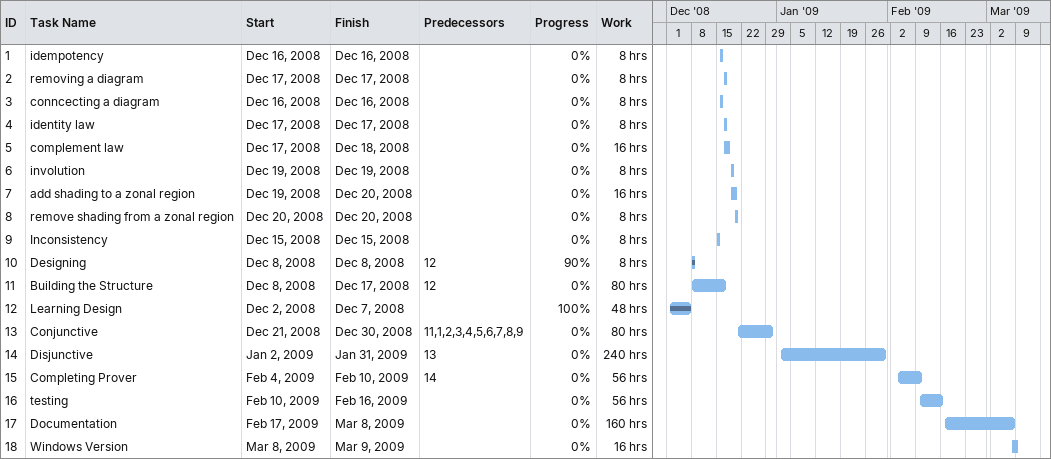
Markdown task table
| ID | Task | Start | Finish | Predecessors | % complete | Work (h) |
|---|---|---|---|---|---|---|
| 1 | idempotency | 2008-12-16 | 2008-12-16 |  | 0 | 8 |
| 2 | removing a diagram | 2008-12-17 | 2008-12-17 |  | 0 | 8 |
| 3 | conncecting a diagram | 2008-12-16 | 2008-12-16 |  | 0 | 8 |
| 4 | identity law | 2008-12-17 | 2008-12-17 |  | 0 | 8 |
| 5 | complement law | 2008-12-17 | 2008-12-18 |  | 0 | 16 |
| 6 | involution | 2008-12-19 | 2008-12-19 |  | 0 | 8 |
| 7 | add shading to a zonal region | 2008-12-19 | 2008-12-20 |  | 0 | 16 |
| 8 | remove shading from a zonal region | 2008-12-20 | 2008-12-20 |  | 0 | 8 |
| 9 | Inconsistency | 2008-12-15 | 2008-12-15 |  | 0 | 8 |
| 10 | Designing | 2008-12-08 | 2008-12-08 | 12 | 90 | 8 |
| 11 | Building the Structure | 2008-12-08 | 2008-12-17 | 12 | 0 | 80 |
| 12 | Learning Design | 2008-12-02 | 2008-12-07 |  | 100 | 48 |
| 13 | Conjunctive | 2008-12-21 | 2008-12-30 | 11, 1, 2, 3, 4, 5, 6, 7, 8, 9 | 0 | 80 |
| 14 | Disjunctive | 2009-01-02 | 2009-01-31 | 13 | 0 | 240 |
| 15 | Completing Prover | 2009-02-04 | 2009-02-10 | 14 | 0 | 56 |
| 16 | testing | 2009-02-10 | 2009-02-16 |  | 0 | 56 |
| 17 | Documentation | 2009-02-17 | 2009-03-08 |  | 0 | 160 |
| 18 | Windows Version | 2009-03-08 | 2009-03-09 |  | 0 | 16 |
